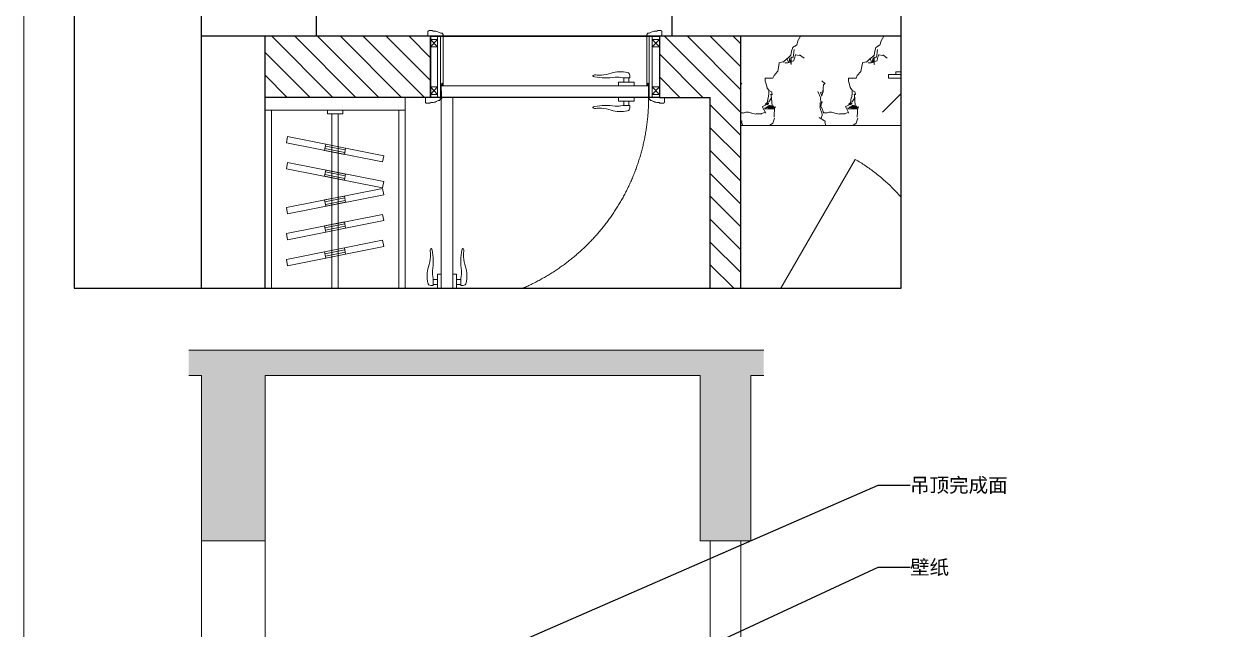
# Model space of a CAD drawing. Header units: millimetres. Extents: x 3162 to 221128, y -144913 to 11496.
# Drawn here: x 175299 to 179997, y -35165 to -32787 of the extents above; entities that cross this region are included whole.
import ezdxf
from ezdxf.xclip import XClip

# ---------------------------------------------------------------- set-up
doc = ezdxf.new("R2010")
doc.units = ezdxf.units.MM
doc.header["$LTSCALE"] = 10
doc.header["$XCLIPFRAME"] = 2
for name, pattern in [('ACAD_ISO03W100', [30, 12, -18]), ('DASH', [8.89, 6.35, -2.54]), ('DOTE', [61.468, 50.8, -5.08, 0.508, -5.08]), ('HIDDEN', [9.525, 6.35, -3.175])]:
    doc.linetypes.add(name, pattern=pattern)
for name, color, linetype, lineweight in [('Drawing【图框、表格】', 150, 'Continuous', 0), ('FC-Doorsill【门槛线】', 8, 'Continuous', 0), ('FC-Hatch【平面填充】', 250, 'Continuous', 0), ('FC-Refe【标注引线】', 2, 'Continuous', 0), ('FF-Door【门】', 51, 'Continuous', 0), ('FF-FIXT【洁具】', 31, 'Continuous', 0), ('FF-MT【门套】', 20, 'Continuous', 0), ('FF-Text【平面文字】', 2, 'Continuous', 0), ('FF-【活动成品家具】', 51, 'Continuous', 0), ('Hidden【虚线】', 136, 'DASH', 0), ('Wall【立面墙】', 252, 'Continuous', 0)]:
    doc.layers.add(name, color=color, linetype=linetype, lineweight=lineweight)
doc.layers.add('WALL_NEW【新建墙体】', color=4, linetype='Continuous')
doc.layers.add('WALL【墙体】', color=7, linetype='Continuous')
doc.styles.add('尺寸标注', font='ARCHS.SHX', dxfattribs={"width": 0.8})
doc.styles.add('文字', font='')
doc.styles.get('文字').set_extended_font_data('SimSun')
doc.dimstyles.new('海龙1：25', dxfattribs={"dimscale": 25, "dimtxt": 2.25, "dimasz": 1, "dimexe": 1.5, "dimexo": 1, "dimgap": 1, "dimtad": 1, "dimdec": 0, "dimrnd": 5, "dimdsep": 46, "dimtxsty": '尺寸标注', "dimblk": 'ARCHTICK', "dimblk1": 'ARCHTICK', "dimblk2": 'ARCHTICK', "dimcen": 1, "dimclrd": 44, "dimclre": 44, "dimclrt": 2, "dimadec": 0, "dimazin": 0, "dimtfac": 1, "dimtdec": 0, "dimtix": 1, "dimtmove": 2, "dimatfit": 3, "dimldrblk": 'hl_arrow2', "dimfxl": 5, "dimfxlon": 1, "dimarcsym": 0})

# ---------------------------------------------------------------- blocks, each defined once
blk = doc.blocks.new('花洒平面')
at = {"color": 8}
for p, q in [((0, 207.8), (0, 345.7)), ((-23.2, 198.2), (-122.7, 297.6)), ((23.2, 198.2), (122.7, 297.6)), ((100, 150), (-100, 150)), ((11, 121.4), (-11, 121.4)), ((10, 139.4), (-10, 139.4)), ((9.5, 133.4), (-9.5, 133.4)), ((7.6, 138.4), (-7.5, 138.4)), ((6, 119.4), (-6, 119.4)), ((-8.5, 12), (8.5, 12)), ((-6.5, 32), (6.5, 32))]:
    blk.add_line(p, q, dxfattribs=at)
blk.add_lwpolyline([(11, 131.4, 0.992115), (11, 133.4), (9.5, 133.4, 0.130917), (7.6, 138.4), (9.5, 138.4, 0.413995), (10, 139.4), (71.3, 139.4), (71.3, 150), (100, 150), (100, 165), (-100, 165), (-100, 150), (-71.3, 150), (-71.3, 139.4), (-10, 139.4, 0.413995), (-9.5, 138.4), (-7.5, 138.4, 0.130917), (-9.5, 133.4), (-11, 133.4, 0.992115), (-11, 131.4, 0.003958), (-11, 131.4, 0.080962), (-11, 121.4, 1), (-11, 119.4), (-6, 119.4), (-6, 32), (-6.5, 32, 0.414214), (-8.5, 30), (-8.5, 12), (-21, 12, 0.261972), (-31, 7), (-31, 0), (31, 0), (31, 7, 0.261972), (21, 12), (8.5, 12), (8.5, 30, 0.414214), (6.5, 32), (6, 32), (6, 119.4), (11, 119.4, 1), (11, 121.4, 0.080962), (11, 131.4)], format="xyb")
blk.add_lwpolyline([(8.5, 30, -0.375464), (2.6, 29, 0.238002), (-2.6, 29, -0.375464), (-8.5, 30)], format="xyb", dxfattribs=at)
for radius in [35, 30]:
    blk.add_circle((0, 210), radius, dxfattribs=at)
blk = doc.blocks.new('DOORBLK101')
blk.add_line((-0.5, 0), (0, 0.866))
at = {"color": 8, "linetype": 'HIDDEN', "ltscale": 10}
blk.add_arc((-0.5, 0), 1, 0, 60, dxfattribs=at)
blk = doc.blocks.new('门套线03')
at = {"ltscale": 100}
blk.add_lwpolyline([(60, 0), (60, 19.7, -0.339185), (56.6, 23.1), (42, 23.1, -0.360475), (38.5, 19.7), (29.2, 19.7, 0.137802), (14.5, 14.7, -0.16589), (3.4, 11.9), (3.4, 8.7), (0, 8.7), (0, 0)], format="xyb", close=True, dxfattribs=at)
blk = doc.blocks.new('HL_Door_Hinge')
at = {"color": 0, "linetype": 'DOTE', "ltscale": 0.04}
for p, q in [((-4, 3), (4, 3)), ((0, -1), (0, 7))]:
    blk.add_line(p, q, dxfattribs=at)
at = {"color": 0, "linetype": 'DASH', "ltscale": 5}
for p, q in [((-2, -26), (-2, 0.8)), ((-0.5, -26), (-0.5, 0)), ((0.5, -26), (0.5, 0)), ((2, -26), (2, 0.8)), ((-0.5, -26), (-2, -26)), ((0.5, -26), (2, -26))]:
    blk.add_line(p, q, dxfattribs=at)
for radius in [3, 2]:
    blk.add_circle((0, 3), radius, dxfattribs=at)
blk = doc.blocks.new('HL_Door_Seal')
at = {"color": 0}
for p, q in [((5, 0), (-5, 0)), ((-1, 6), (-0.5, 6.5)), ((-1, 6), (-0.5, 6)), ((-1, 5.5), (-0.5, 6)), ((-1, 5.5), (-0.5, 5.5)), ((-1, 5), (-0.5, 5.5)), ((-1, 4.5), (-0.5, 5)), ((-1, 5), (-0.5, 5)), ((-1, 4.5), (-0.5, 4.5)), ((-1, 4), (-0.5, 4.5)), ((-1, 4), (-0.5, 4)), ((-1, 3.5), (-0.5, 4)), ((-1, 3.5), (-0.5, 3.5)), ((-1, 3), (-0.5, 3.5)), ((-1, 3), (-0.5, 3)), ((-1, 2.5), (-0.5, 3)), ((-1, 2.5), (-0.5, 2.5)), ((-1, 2), (-0.5, 2.5)), ((-1, 2), (-0.5, 2)), ((-1, 1.5), (-0.5, 2)), ((-1, 1.5), (-0.5, 1.5)), ((-1, 1), (-0.5, 1.5)), ((-1, 1), (-0.5, 1)), ((-1, 0.5), (-0.5, 1)), ((-1, 0.5), (-0.5, 0.5)), ((-1, 0), (-0.5, 0.5)), ((-0.5, 6.5), (0.5, 6.5)), ((1, 6), (0.5, 6.5)), ((1, 6), (0.5, 6)), ((1, 5.5), (0.5, 6)), ((1, 5.5), (0.5, 5.5)), ((1, 5), (0.5, 5.5)), ((1, 5), (0.5, 5)), ((1, 4.5), (0.5, 5)), ((1, 4.5), (0.5, 4.5)), ((1, 4), (0.5, 4.5)), ((1, 4), (0.5, 4)), ((1, 3.5), (0.5, 4)), ((1, 3.5), (0.5, 3.5)), ((1, 3), (0.5, 3.5)), ((1, 3), (0.5, 3)), ((1, 2.5), (0.5, 3)), ((1, 2.5), (0.5, 2.5)), ((1, 2), (0.5, 2.5)), ((1, 2), (0.5, 2)), ((1, 1.5), (0.5, 2)), ((1, 1.5), (0.5, 1.5)), ((1, 1), (0.5, 1.5)), ((1, 1), (0.5, 1)), ((1, 0.5), (0.5, 1)), ((1, 0.5), (0.5, 0.5)), ((1, 0), (0.5, 0.5))]:
    blk.add_line(p, q, dxfattribs=at)
blk.add_lwpolyline([(-3.9, -1, 0.774597), (3.9, -1)], format="xyb", close=True, dxfattribs=at)
blk.add_arc((0, 0), 5, 180, 0.0005, dxfattribs=at)
blk = doc.blocks.new('门把手02')
at = {"color": 250}
for p, q in [((-30.4, 14.6), (-15.2, 14.6)), ((-30.4, 0), (-30.4, 14.6)), ((30.4, 0), (-30.4, 0)), ((-15.2, 14.6), (19.6, 14.6)), ((-15.2, 14.6), (19.6, 14.6)), ((-13.5, 32.2), (-13.5, 40.9)), ((12.9, 32.2), (-13.5, 32.2)), ((-9.4, 14.6), (-9.4, 32.2)), ((9.4, 14.6), (9.4, 32.2)), ((19.6, 14.6), (30.4, 14.6)), ((30.4, 14.6), (30.4, 0))]:
    blk.add_line(p, q, dxfattribs=at)
at = {"color": 250, "extrusion": (0, 0, -1)}
for centre, major_axis, start_param, end_param in [((-1.3, 40.9), (-8.59, 8.59), 5.497787, 6.813202), ((23.4, -64.1), (-0.1, 120), -0.233047, 0.306451), ((107.8, 189.2), (1.8, 147), 3.194781, 3.464277), ((12.9, 37.2), (3.58, 3.58), 2.124304, 2.356194), ((33.8, -51.4), (0, 86), -0.231441, 0.114669), ((79.3, 368.4), (-0.1, 336.3), 3.005111, 3.247916), ((105.2, 172), (-91.7, 91.7), 3.813778, 3.981187), ((122.5, 24), (-13.7, 13.7), 0.647464, 1.248663), ((124, 43.6), (5.92, 5.92), 1.238085, 2.228964), ((130.6, 40.4), (-0.729, 0.729), 1.325662, 2.819982)]:
    blk.add_ellipse(centre, major_axis=major_axis, ratio=1, start_param=start_param, end_param=end_param, dxfattribs=at)
blk = doc.blocks.new('hld_1_819.978_240_门把手02_门套线03_45_0_0_3_40_0_1_1')
at = {"layer": 'FC-Doorsill【门槛线】'}
for p, q in [((-0.5, 0.1333), (0.5, 0.1333)), ((-0.5, -0.1333), (0.5, -0.1333))]:
    blk.add_line(p, q, dxfattribs=at)
at = {"layer": 'FF-Door【门】'}
blk.add_lwpolyline([(-0.4528, 0.1333), (-0.4028, 0.1333), (-0.4028, 1.0389), (-0.4528, 1.0389)], close=True, dxfattribs=at)
at = {"layer": 'FF-Door【门】', "color": 250, "linetype": 'ACAD_ISO03W100', "ltscale": 0.104167}
blk.add_lwpolyline([(-0.4528, 0.1333), (0.4528, 0.1333), (0.4528, 0.0833), (-0.4528, 0.0833)], close=True, dxfattribs=at)
at = {"layer": 'FF-Door【门】', "color": 8, "linetype": 'HIDDEN', "ltscale": 60}
blk.add_arc((-0.4528, 0.1333), 0.9056, 0, 90, dxfattribs=at)
at = {"layer": 'FF-MT【门套】', "color": 250}
for p, q in [((-0.4689, 0.12), (-0.5, 0.0867)), ((-0.4689, 0.0867), (-0.5, 0.12)), ((0.4689, 0.12), (0.5, 0.0867)), ((0.4689, 0.0867), (0.5, 0.12)), ((-0.5, -0.0867), (-0.4689, -0.12)), ((-0.5, -0.12), (-0.4689, -0.0867)), ((0.5, -0.0867), (0.4689, -0.12)), ((0.5, -0.12), (0.4689, -0.0867))]:
    blk.add_line(p, q, dxfattribs=at)
for points in [[(-0.5, 0.1333), (-0.4689, 0.1333), (-0.4689, 0.12), (-0.5, 0.12)], [(-0.4689, 0.12), (-0.4689, 0.0867), (-0.5, 0.0867), (-0.5, 0.12)], [(-0.4689, 0.1333), (-0.4556, 0.1333), (-0.4556, -0.1333), (-0.4689, -0.1333)], [(0.4689, 0.1333), (0.4556, 0.1333), (0.4556, -0.1333), (0.4689, -0.1333)], [(0.5, 0.1333), (0.4689, 0.1333), (0.4689, 0.12), (0.5, 0.12)], [(0.4689, 0.12), (0.4689, 0.0867), (0.5, 0.0867), (0.5, 0.12)], [(-0.5, -0.0867), (-0.5, -0.12), (-0.4689, -0.12), (-0.4689, -0.0867)], [(0.5, -0.0867), (0.5, -0.12), (0.4689, -0.12), (0.4689, -0.0867)], [(-0.5, -0.1333), (-0.4689, -0.1333), (-0.4689, -0.12), (-0.5, -0.12)], [(0.5, -0.1333), (0.4689, -0.1333), (0.4689, -0.12), (0.5, -0.12)]]:
    blk.add_lwpolyline(points, close=True, dxfattribs=at)
at = {"layer": 'FF-MT【门套】'}
for points in [[(-0.5, 0.1333), (-0.4556, 0.1333), (-0.4556, 0.0778), (-0.4444, 0.0778), (-0.4444, -0.1333), (-0.5, -0.1333)], [(0.5, 0.1333), (0.4556, 0.1333), (0.4556, 0.0778), (0.4444, 0.0778), (0.4444, -0.1333), (0.5, -0.1333)]]:
    blk.add_lwpolyline(points, close=True, dxfattribs=at)
at = {"layer": 'FF-Door【门】', "color": 250, "yscale": 0.001111138856807, "zscale": 0.001111138856807}
for name, p, xscale, rotation in [('门把手02', (-0.4528, 0.9389), -0.001111138856807, 90.00000000000593), ('门把手02', (-0.4028, 0.9389), 0.001111138856807, 270.0000000000178), ('HL_Door_Seal', (-0.45, 0.0778), 0.001111138856807, 180.0000000000119), ('HL_Door_Seal', (0.45, 0.0778), -0.001111138856807, 180)]:
    blk.add_blockref(name, p, dxfattribs=dict(at, xscale=xscale, rotation=rotation))
at = {"layer": 'FF-Door【门】', "color": 250, "zscale": 0.001111138856807}
for name, p, xscale, yscale in [('门把手02', (0.3556, 0.1333), -0.001111138856807, 0.001111138856807), ('HL_Door_Hinge', (-0.4542, 0.1333), 0.001111138856807, 0.001111138856807), ('门把手02', (0.3556, 0.0833), -0.001111138856807, -0.001111138856807)]:
    blk.add_blockref(name, p, dxfattribs=dict(at, xscale=xscale, yscale=yscale))
at = {"layer": 'FF-MT【门套】', "zscale": 0.001111138856807}
for p, xscale, yscale in [((-0.4556, 0.1333), -0.001111138856807, 0.001111138856807), ((0.4556, 0.1333), 0.001111138856807, 0.001111138856807), ((-0.4444, -0.1333), -0.001111138856807, -0.001111138856807), ((0.4444, -0.1333), 0.001111138856807, -0.001111138856807)]:
    blk.add_blockref('门套线03', p, dxfattribs=dict(at, xscale=xscale, yscale=yscale))
blk = doc.blocks.new('*U486', base_point=(20441.2, -29895.8))
for points in [[(20491.2, -30445.8), (20441.2, -30445.8), (20441.2, -29895.8), (20491.2, -29895.8)], [(21206.2, -29895.8), (21256.2, -29895.8), (21256.2, -30445.8), (21206.2, -30445.8)]]:
    blk.add_lwpolyline(points, close=True)
for points in [[(20491.2, -29895.8), (21206.2, -29895.8)], [(20491.2, -30445.8), (21206.2, -30445.8)]]:
    blk.add_lwpolyline(points)
at = {"color": 0}
for points in [[(20491.2, -29920.8), (21206.2, -29920.8)], [(20491.2, -30420.8), (21206.2, -30420.8)]]:
    blk.add_lwpolyline(points, dxfattribs=at)
at = {"color": 0, "linetype": 'DASH', "ltscale": 24}
for points in [[(20619.7, -29979.5), (20694.8, -30357.1), (20670.3, -30362), (20595.1, -29984.4)], [(20721.5, -29979.5), (20796.6, -30357.1), (20772.1, -30362), (20697, -29984.4)], [(20823.4, -29979.5), (20898.5, -30357.1), (20874, -30362), (20798.9, -29984.4)], [(20900.8, -30357.1), (20975.9, -29979.5), (21000.4, -29984.4), (20925.3, -30362)], [(21002.6, -30357.1), (21077.8, -29979.5), (21102.3, -29984.4), (21027.2, -30362)], [(20649.4, -30129.1), (20665, -30207.6), (20640.5, -30212.4), (20624.9, -30134)], [(20642.1, -30130.6), (20657.7, -30209), (20647.9, -30211), (20632.3, -30132.5)], [(20751.3, -30129.1), (20766.9, -30207.6), (20742.4, -30212.4), (20726.8, -30134)], [(20743.9, -30130.6), (20759.5, -30209), (20749.7, -30211), (20734.1, -30132.5)], [(20853.2, -30129.1), (20868.8, -30207.6), (20844.3, -30212.4), (20828.6, -30134)], [(20845.8, -30130.6), (20861.4, -30209), (20851.6, -30211), (20836, -30132.5)], [(20930.5, -30207.6), (20946.1, -30129.1), (20970.6, -30134), (20955, -30212.4)], [(20937.9, -30209), (20953.5, -30130.6), (20963.3, -30132.5), (20947.7, -30211)], [(21032.4, -30207.6), (21048, -30129.1), (21072.5, -30134), (21056.9, -30212.4)], [(21039.8, -30209), (21055.4, -30130.6), (21065.2, -30132.5), (21049.6, -30211)]]:
    blk.add_lwpolyline(points, close=True, dxfattribs=at)
at = {"color": 0}
for points in [[(20506.2, -30200.8), (20491.2, -30200.8), (20491.2, -30140.8), (20506.2, -30140.8)], [(21191.2, -30140.8), (21206.2, -30140.8), (21206.2, -30200.8), (21191.2, -30200.8)], [(21191.2, -30140.8), (21206.2, -30140.8), (21206.2, -30200.8), (21191.2, -30200.8)]]:
    blk.add_lwpolyline(points, close=True, dxfattribs=at)
at = {"color": 0, "linetype": 'DASH', "ltscale": 24}
for points in [[(20506.2, -30158.3), (21191.2, -30158.3)], [(20506.2, -30183.3), (21191.2, -30183.3)]]:
    blk.add_lwpolyline(points, dxfattribs=at)
blk = doc.blocks.new('海龙_05140578')
at = {"layer": 'FF-FIXT【洁具】'}
h = blk.add_hatch(dxfattribs=at)
h.set_pattern_fill('AA大理石深SC800', color=8, scale=700, style=0, pattern_type=2)
h.set_pattern_definition([(177.769103, (2572982.35, -1703151.014), (-700.00002183, -2.69e-05), [40.03034, -8366.3405]), (28.1136392, (2572962.35, -1703113.616), (700.0000028, 327.23196765), [26.45461, -5529.00824]), (76.6298055, (2572962.35, -1703060.636), (-1.05e-05, 327.2319275), [14.41496, -3012.71901]), (106.992819, (2572965.68, -1703037.26), (6.7e-06, 327.2319222), [11.40566, -2383.78875]), (21.8355897, (2572962.35, -1703013.89), (699.99999517, 327.2319006), [25.13679, -5253.58526]), (17.3096175, (2572965.68, -1703007.66), (700.0000145, 327.231969), [10.47438, -2189.14444]), (162.690382, (2572942.35, -1703149.46), (-700.0000325, 327.231908), [20.94876, -2178.67006]), (125.490837, (2572922.35, -1703143.22), (-4.3e-05, 327.231901), [17.22434, -1188.48149]), (162.690382, (2572912.35, -1703129.2), (-700.0000325, 327.231908), [10.47438, -2189.14444]), (136.925518, (2572902.35, -1703126.08), (-2e-05, 327.23191), [22.8165, -935.47517]), (3.3442344, (2572859.018, -1703112.058), (700.000013, 4.667e-05), [26.71214, -5582.84048]), (10.5914065, (2572842.35, -1703115.174), (1400.000031, 327.2319727), [16.95554, -3543.70772]), (0, (2572832.35, -1703115.17), (700, 327.23194), [10, -689.99994]), (103.370194, (2572962.35, -1703113.616), (-5.48e-05, 327.2319113), [14.41489, -3012.71901]), (90, (2572959, -1703099.6), (700, -4e-14), [10.90773, -316.32419]), (90, (2572959, -1703088.7), (700, -4e-14), [10.90773, -316.32419]), (78.995121, (2572959.02, -1703077.776), (-2.72e-05, 327.2319559), [17.46185, -3649.52189]), (90, (2572962.35, -1703026.35), (700, -4e-14), [12.46598, -314.76592]), (6.6658365, (2572952.35, -1703009.21), (699.9999705, 1.27e-05), [13.42411, -2805.63262]), (160.679045, (2572952.35, -1703009.21), (-699.9999937, 327.231933), [14.12908, -2952.97835]), (47.485996, (2572669.02, -1703214.9), (700.0000005, 654.4639248), [14.79793, -3092.76646]), (6.1571803, (2572679.018, -1703203.995), (2800.00001973, 327.23192843), [43.58473, -9109.2134]), (31.9352432, (2572722.35, -1703199.32), (699.9999716, 327.2319319), [11.78345, -2462.74511]), (19.3209546, (2572732.35, -1703193.09), (699.999996, 327.2319281), [14.12908, -2952.97835]), (8.8568723, (2572745.68, -1703188.41), (699.9999635, 5.46e-05), [20.24134, -2105.10111]), (30.29957, (2572765.684, -1703185.295), (700.0000166, 327.2319738), [15.44284, -3227.55244]), (61.8626245, (2572779.02, -1703177.5), (-3.7e-05, 327.231936), [14.13664, -1470.21231]), (52.9473395, (2572785.684, -1703165.038), (700.00000455, 981.6958246), [33.192334, -6937.19747]), (51.263996, (2572805.684, -1703138.55), (699.999997, 981.6958529), [15.98128, -3340.08304]), (25.054876, (2572815.68, -1703126.08), (700, -3e-06), [36.79571, -735.91427]), (47.485996, (2572849.02, -1703110.5), (700.0000005, 654.4639248), [14.79793, -3092.76646]), (31.9352432, (2572859.02, -1703099.59), (699.9999716, 327.2319319), [11.78345, -2462.74511]), (56.6470201, (2572869.018, -1703093.36), (700.0000012, 981.6958188), [24.25143, -5068.55181]), (90, (2572882.35, -1703073.1), (700, -4e-14), [15.582476, -311.64945]), (47.485996, (2572882.35, -1703057.52), (700.0000005, 654.4639248), [29.59586, -3077.96853]), (47.485996, (2572902.35, -1703035.704), (700.0000005, 654.4639248), [14.79793, -3092.76646]), (19.3209546, (2572912.35, -1703024.796), (699.999996, 327.2319281), [14.12908, -2952.97835]), (56.2378233, (2572925.684, -1703020.12), (699.99996254, 981.69585345), [29.98968, -6267.84088]), (25.054876, (2572745.68, -1703194.64), (700, -3e-06), [14.71827, -757.99171]), (80.6556929, (2572742.35, -1703214.9), (2.62e-05, 327.2319152), [20.52967, -4290.69354]), (160.679045, (2572755.684, -1703219.58), (-699.9999937, 327.231933), [14.12908, -2952.97835]), (148.064756, (2572765.68, -1703225.81), (-699.999967, 327.2319416), [11.78345, -2462.74511]), (115.424913, (2572772.35, -1703239.834), (-700.000029, 1636.1597197), [15.52817, -3245.38277]), (103.370194, (2572775.684, -1703253.86), (-5.48e-05, 327.2319113), [14.41489, -3012.71901]), (144.961427, (2572782.35, -1703258.53), (-700.0000265, 654.4638884), [8.14233, -1701.74844]), (173.334163, (2572795.684, -1703260.09), (-699.9999705, 1.88e-05), [13.42411, -2805.63262]), (158.418473, (2572839.018, -1703277.232), (-4199.99999472, 1636.15974199), [46.60026, -9739.4493]), (78.995121, (2572752.35, -1703275.674), (-2.72e-05, 327.2319559), [17.46185, -3649.52189]), (4.4550498, (2572755.684, -1703258.533), (700.0000104, 4.37e-05), [20.0606, -4192.66778]), (154.945124, (2572775.68, -1703256.97), (-700, -9e-07), [7.35917, -765.35081]), (132.514004, (2572769.02, -1703253.86), (-699.9999993, 654.463926), [14.79793, -3092.76646]), (90, (2572759, -1703242.95), (700, -4e-14), [9.34949, -317.88246]), (142.076999, (2572759.02, -1703233.6), (-700.0000235, 654.463844), [12.67686, -2649.46857]), (125.490837, (2572749.02, -1703225.81), (-4.3e-05, 327.231901), [11.48294, -1194.22296]), (99.344307, (2572742.35, -1703216.46), (-2.57e-05, 327.2319152), [20.5296, -4290.69354]), (90, (2572739, -1703214.9), (700, -4e-14), [18.69897, -308.53291]), (136.925518, (2572739.02, -1703214.9), (-2e-05, 327.23191), [18.2532, -940.03847]), (70.3775316, (2572722.35, -1703211.79), (1.97e-05, 327.231914), [9.92593, -2074.51804]), (175.54495, (2572722.35, -1703211.786), (-700.0000158, -2.36e-05), [40.1212, -4172.60718]), (148.064756, (2573319.02, -1703288.14), (-699.999967, 327.2319416), [23.56697, -2450.96166]), (35.0385725, (2573279.02, -1703283.47), (700.000032, 654.463882), [8.14233, -1701.74844]), (6.6658365, (2573295.684, -1703283.465), (699.9999705, 1.27e-05), [13.42411, -2805.63262]), (162.690382, (2573285.68, -1703291.26), (-700.0000325, 327.231908), [10.47438, -2189.14444]), (64.5750864, (2573272.35, -1703319.305), (699.9999829, 1636.1597424), [31.05627, -3229.8546]), (0, (2573279.02, -1703283.47), (700, 327.23194), [16.666664, -683.33328]), (118.137375, (2573322.35, -1703294.37), (-2.2e-05, 327.231903), [7.06832, -1477.28063]), (157.435521, (2573352.35, -1703306.84), (-699.9999875, 327.23189523), [32.48693, -6789.76837]), (136.925518, (2573359.02, -1703313.07), (-2e-05, 327.23191), [9.1266, -949.16507]), (154.945124, (2573369.02, -1703317.75), (-700, -9e-07), [11.03872, -761.67126]), (49.4476465, (2573302.35, -1703289.7), (700.0000126, 981.6957893), [10.25416, -2143.11958]), (51.263996, (2573079.02, -1703021.68), (699.999997, 981.6958529), [15.98128, -3340.08304]), (136.925518, (2573079.02, -1703021.68), (-2e-05, 327.23191), [9.1266, -949.16507]), (176.655765, (2573072.35, -1703015.447), (-700.00001707, -1.59e-05), [26.71214, -5582.84048]), (106.992819, (2573045.68, -1703013.89), (6.7e-06, 327.2319222), [11.40566, -2383.78875]), (19.3209546, (2573029.02, -1703007.655), (699.999996, 327.2319281), [14.12908, -2952.97835]), (159.49524, (2573045.684, -1703013.89), (-700.0000066, 327.2319549), [17.79407, -3718.95475]), (180, (2573055.7, -1703013.9), (-700, 327.23194), [10, -689.99994]), (22.2465213, (2573019.018, -1703002.98), (700.0000198, 327.23192524), [28.8113, -6021.55701]), (6.6658365, (2573005.684, -1703004.54), (699.9999705, 1.27e-05), [13.42411, -2805.63262]), (52.1215557, (2573175.684, -1703266.324), (700.0000225, 981.6958277), [21.71596, -4538.63158]), (78.995121, (2573189.02, -1703249.184), (-2.72e-05, 327.2319559), [17.46185, -3649.52189]), (162.690382, (2573192.35, -1703232.04), (-700.0000325, 327.231908), [10.47438, -2189.14444]), (164.332014, (2573182.35, -1703228.926), (-1399.9999669, 327.2319563), [17.30988, -3617.75911]), (104.970339, (2573165.684, -1703224.25), (-3.98e-05, 327.2319457), [12.90394, -2696.92402]), (109.622468, (2573162.35, -1703211.79), (-1.74e-05, 327.231914), [9.92593, -2074.51804]), (90, (2573159, -1703202.44), (700, -4e-14), [12.46598, -314.76592]), (25.054876, (2573159.02, -1703205.55), (700, -3e-06), [14.71827, -757.99171]), (166.844039, (2573179.02, -1703210.23), (-699.999993, 327.2319035), [20.53905, -1417.1955]), (0, (2573169.02, -1703210.23), (700, 327.23194), [10, -689.99994]), (15.667986, (2573152.35, -1703214.9), (1399.9999669, 327.2319563), [17.30988, -3617.75911]), (180, (2573169.02, -1703214.9), (-700, 327.23194), [16.666664, -683.33328]), (180, (2573182.35, -1703214.9), (-700, 327.23194), [13.333334, -686.66661]), (61.8626245, (2573179.02, -1703221.14), (-3.7e-05, 327.231936), [7.06832, -1477.28063]), (162.690382, (2573189.02, -1703224.25), (-700.0000325, 327.231908), [10.47438, -2189.14444]), (173.334163, (2573202.35, -1703225.81), (-699.9999705, 1.88e-05), [13.42411, -2805.63262]), (171.143127, (2573212.35, -1703227.37), (-699.9999743, -6e-06), [10.12067, -2115.22178]), (13.15596, (2573022.35, -1703138.55), (699.999983, 327.2319595), [13.6927, -1424.04185]), (146.796701, (2573022.35, -1703138.55), (-1400.0000003, 981.6958516), [19.91878, -4163.01753]), (118.137375, (2573005.68, -1703127.64), (-2.2e-05, 327.231903), [14.13664, -1470.21231]), (90, (2572999, -1703127.64), (700, -4e-14), [12.46598, -314.76592]), (113.162745, (2572999.02, -1703127.64), (-3.44e-05, 327.2319177), [8.47434, -1771.13755]), (75.873987, (2572989.018, -1703146.34), (699.99999423, 2945.08749146), [27.31624, -5709.08807]), (90, (2572989, -1703146.34), (700, -4e-14), [18.69897, -308.53291]), (106.992819, (2572989.02, -1703127.64), (6.7e-06, 327.2319222), [11.40566, -2383.78875]), (90, (2572985.7, -1703154.1), (700, -4e-14), [37.397934, -289.83395]), (95.3136086, (2572985.684, -1703154.13), (-1.335e-05, 327.2319124), [35.99435, -7522.8223]), (83.5762835, (2572979.018, -1703147.898), (3.255e-05, 327.23196893), [29.79375, -6226.89452]), (90, (2572979, -1703147.9), (700, -4e-14), [9.34949, -317.88246]), (76.6298055, (2572979.02, -1703138.55), (-1.05e-05, 327.2319275), [14.41496, -3012.71901]), (103.370194, (2572982.35, -1703124.524), (-5.48e-05, 327.2319113), [14.41489, -3012.71901]), (90, (2572979, -1703137), (700, -4e-14), [26.490205, -300.7417]), (133.553349, (2573282.35, -1703272.56), (-700.0000129, 654.4639115), [19.35087, -4044.33463]), (169.408593, (2573299.02, -1703275.674), (-1400.000041, 327.2319161), [16.95554, -3543.70772]), (6.6658365, (2573272.35, -1703280.35), (699.9999705, 1.27e-05), [13.42411, -2805.63262]), (66.837255, (2573272.35, -1703280.35), (-2.94e-05, 327.231945), [8.47434, -1771.13755]), (148.064756, (2573275.68, -1703260.09), (-699.999967, 327.2319416), [35.35042, -2439.17821]), (164.332014, (2573245.684, -1703241.39), (-1399.9999669, 327.2319563), [17.30988, -3617.75911]), (122.690182, (2573229.02, -1703236.72), (-699.9999866, 981.6958593), [18.51521, -3869.68155]), (160.679045, (2573219.02, -1703221.135), (-699.9999937, 327.231933), [14.12908, -2952.97835]), (169.408593, (2573205.684, -1703216.46), (-1400.000041, 327.2319161), [16.95554, -3543.70772]), (133.553349, (2573189.02, -1703213.344), (-700.0000129, 654.4639115), [19.35087, -4044.33463]), (130.552353, (2573175.68, -1703199.32), (-700.000004, 981.6957954), [20.50832, -2132.86542]), (102.074477, (2573162.35, -1703183.74), (-2.5e-05, 327.2319044), [15.93501, -3330.41737]), (169.408593, (2573159.02, -1703168.155), (-1400.000041, 327.2319161), [33.91108, -3526.75218]), (139.920946, (2573125.684, -1703161.92), (-700.0000024, 654.46388085), [21.78204, -4552.44356]), (154.945124, (2573109.02, -1703147.9), (-700, -9e-07), [11.03872, -761.67126]), (90, (2573099, -1703143.2), (700, -4e-14), [29.606696, -297.62523]), (0, (2573085.7, -1703113.6), (700, 327.23194), [13.333334, -686.66661]), (14.9560981, (2573062.35, -1703119.85), (1399.9999853, 327.2319453), [24.15147, -5047.66192]), (31.9352432, (2573052.35, -1703126.08), (699.9999716, 327.2319319), [11.78345, -2462.74511]), (61.8626245, (2573045.68, -1703138.55), (-3.7e-05, 327.231936), [14.13664, -1470.21231]), (17.3096175, (2573035.68, -1703141.66), (700.0000145, 327.231969), [10.47438, -2189.14444]), (118.137375, (2573035.68, -1703141.66), (-2.2e-05, 327.231903), [7.06832, -1477.28063]), (4.4550498, (2572992.35, -1703138.55), (700.0000104, 4.37e-05), [40.1212, -4172.60718]), (51.263996, (2572982.35, -1703151.014), (699.999997, 981.6958529), [15.98128, -3340.08304]), (0, (2573035.7, -1703127.64), (700, 327.23194), [16.666664, -683.33328]), (166.844039, (2573035.68, -1703127.64), (-699.999993, 327.2319035), [13.6927, -1424.04185]), (171.143127, (2573022.35, -1703124.52), (-699.9999743, -6e-06), [20.24134, -2105.10111]), (142.076999, (2573002.35, -1703121.41), (-700.0000235, 654.463844), [12.67686, -2649.46857]), (118.137375, (2572992.35, -1703113.62), (-2.2e-05, 327.231903), [14.13664, -1470.21231]), (90, (2572965.7, -1703046.6), (700, -4e-14), [9.34949, -317.88246]), (171.143127, (2572995.68, -1703006.1), (-699.9999743, -6e-06), [10.12067, -2115.22178]), (154.945124, (2573005.68, -1703010.77), (-700, -9e-07), [11.03872, -761.67126]), (125.490837, (2573005.68, -1703010.77), (-4.3e-05, 327.231901), [11.48294, -1194.22296]), (0, (2572985.7, -1703001.42), (700, 327.23194), [13.333334, -686.66661]), (17.3096175, (2572975.68, -1703004.54), (700.0000145, 327.231969), [10.47438, -2189.14444])])
h.paths.add_polyline_path([(3375, 5), (3025, 5), (3025, -1275), (3375, -1275)])
h.paths.add_polyline_path([(3345, -683.5), (3351.2, -680.8, -0.264865), (3346.2, -678, -0.35076)], flags=16)
h.paths.add_polyline_path([(3135, -675, 1), (3195, -675, 1)], flags=0)
h.paths.add_polyline_path([(3200, -675, -1), (3130, -675, -1)], flags=16)
at = {"layer": 'WALL_NEW【新建墙体】'}
h = blk.add_hatch(dxfattribs=at)
h.set_pattern_fill('ANSI31', color=8, scale=20, style=0)
h.set_pattern_definition([(45, (-3175, 1275), (-44.9013, 44.9013), [])])
h.paths.add_polyline_path([(-3095, 1875), (-3175, 1875), (-3175, 1275), (-3095, 1275)])
h.paths.add_polyline_path([(-3095, -1275), (-3175, -1275), (-3175, -1875), (-3095, -1875)])
h.paths.add_polyline_path([(1355, 125), (1175, 125), (1175, -335), (1295, -335), (1295, 5), (1355, 5)])
h.paths.add_polyline_path([(1295, 1875), (1175, 1875), (1175, 1275), (1295, 1275)])
h.paths.add_polyline_path([(1295, -1575), (1175, -1575), (1175, -1875), (1295, -1875)])
h.paths.add_polyline_path([(3375, 325), (3135, 325), (3135, 125), (2157.1, 125), (2157.1, 5), (3375, 5)])
h.paths.add_polyline_path([(2320, 1875), (2200, 1875), (2200, 1275), (2320, 1275)])
h = blk.add_hatch(dxfattribs=at)
h.set_pattern_fill('ANSI31', color=8, scale=20, style=0)
h.set_pattern_definition([(45, (3135, 1225.02), (-44.901, 44.901), [])])
h.paths.add_polyline_path([(3375, 1875), (3225, 1875), (3135, 1875), (3135, 1225), (3375, 1225)])
at = {"layer": 'FF-FIXT【洁具】'}
blk.add_lwpolyline([(3025, -1275), (3375, -1275), (3375, 5), (3025, 5)], close=True, dxfattribs=at)
at = {"layer": 'WALL_NEW【新建墙体】'}
for p, q in [((3225, 1875), (3375, 1875)), ((3375, 5), (3375, 1875)), ((2157.1, 125), (3135, 125)), ((2157.1, 5), (3375, 5))]:
    blk.add_line(p, q, dxfattribs=at)
for points in [[(3375, 1225), (3135, 1225), (3135, 1875)], [(3375, 325), (3135, 325), (3135, 125)]]:
    blk.add_lwpolyline(points, dxfattribs=at)
blk.add_lwpolyline([(3135, 1225), (3375, 1225), (3375, 325), (3135, 325)], close=True, dxfattribs=at)
at = {"layer": 'WALL【墙体】'}
for p, q in [((-3625, 2125), (3375, 2125)), ((3375, 1875), (3375, 2125)), ((-3375, 1875), (3375, 1875)), ((3375, -1875), (3375, 275)), ((3375, 275), (3625, 275))]:
    blk.add_line(p, q, dxfattribs=at)
blk.add_lwpolyline([(3375, 2125), (3625, 2125), (3625, 1675), (3375, 1675)], close=True, dxfattribs=at)
at = {"xscale": -899.9775265476128, "yscale": 899.9775265476128, "zscale": 899.9775265476128, "rotation": 90.0000000000127}
blk.add_blockref('hld_1_819.978_240_门把手02_门套线03_45_0_0_3_40_0_1_1', (3255, 775), dxfattribs=at)
at = {"layer": 'FF-FIXT【洁具】', "xscale": 700, "yscale": 700, "zscale": 700, "rotation": 269.9999999999997}
blk.add_blockref('DOORBLK101', (2285, -445), dxfattribs=at)
at = {"layer": 'FF-FIXT【洁具】', "rotation": 90}
blk.add_blockref('花洒平面', (3375, -675), dxfattribs=at)
at = {"layer": 'FF-【活动成品家具】', "color": 8}
blk.add_blockref('*U486', (2320, 1875), dxfattribs=at)
blk = doc.blocks.new('_ArchTick')
at = {"color": 2, "linetype": 'ByBlock', "const_width": 0.15}
blk.add_lwpolyline([(-0.5, -0.5), (0.5, 0.5)], dxfattribs=at)
blk = doc.blocks.new('hl_arrow2')
at = {"color": 2}
blk.add_line((-0.22, 0), (-1, 0), dxfattribs=at)
blk.add_lwpolyline([(-0.22, 0), (-0.86, -0.69), (-0.65, -0.86), (0, 0), (-0.65, 0.86), (-0.86, 0.69)], close=True, dxfattribs=at)
for points in [[(-0.86, 0.69), (-0.65, 0.86), (-0.22, 0), (0, 0)], [(-0.86, -0.69), (-0.65, -0.86), (-0.22, 0), (0, 0)]]:
    blk.add_solid(points, dxfattribs=at)

msp = doc.modelspace()

# ---------------------------------------------------------------- hatches: boundary and pattern name
at = {"layer": 'FC-Hatch【平面填充】'}
h = msp.add_hatch(dxfattribs=at)
h.set_pattern_fill('钢筋混凝土', color=256, scale=50, angle=180, style=0, pattern_type=2)
h.set_pattern_definition([(225, (109957.39, -366.584), (35.35534, -35.35534), []), (230, (109957.39, -366.584), (-71.72602, 6.27522), [7.5, -82.5]), (175, (109957.39, -366.584), (13.87511, -75.21923), [6, -66]), (280.4514, (109951.41, -366.06), (-57.85092, -68.94393), [6.374, -70.1142]), (226.1842, (109957.39, -386.58), (-106.72409, 16.55189), [11.25, -123.75]), (276.6356, (109948.5, -385.2), (-93.46626, -97.41178), [9.56105, -105.1713]), (171.1842, (109957.39, -386.58), (-93.46618, -97.41189), [9, -99]), (201, (109947.39, -381.584), (-59.690703, 40.261893), [7.5, -82.5]), (146, (109947.39, -381.584), (-24.33156, -72.515006), [6, -66]), (251.4514, (109942.416, -378.23), (-84.022234, -32.25304), [6.374, -70.1142]), (217.5, (109957.39, -366.584), (-1.2159855, -33.289385), [0.5, -65.2, 0.5, -67, 0.5, -66.25]), (187.5, (109957.39, -366.584), (-26.306954, -39.441171), [0.5, -38.2, 0.5, -63.7, 0.5, -25.25]), (147.5, (109979.69, -366.584), (-53.382244, 2.255487), [0.5, -25, 0.5, -78, 0.5, -103.5]), (137.5, (109989.69, -366.584), (-58.318617, -10.010498), [0.5, -32.5, 0.5, -51.8, 0.5, -73.5])])
h.paths.add_polyline_path([(175947.1, -34068.5), (178207, -34068.5), (178207, -34168.5), (178157, -34168.5), (178157, -34818.5), (177957, -34818.5), (177957, -34168.5), (176247.1, -34168.5), (176247.1, -34818.5), (175997.1, -34818.5), (175997.1, -34168.5), (175947.1, -34168.5)])

# ---------------------------------------------------------------- linework, layer by layer
at = {"layer": 'Drawing【图框、表格】'}
msp.add_line((175298.9, -48933.7), (175298.9, -27976.7), dxfattribs=at)
at = {"layer": 'Hidden【虚线】'}
msp.add_lwpolyline([(178747, -33825.9), (178747, -32325.9), (175497.1, -32325.9), (175497.1, -33825.9)], close=True, dxfattribs=at)
at = {"layer": 'Wall【立面墙】'}
msp.add_line((178207, -34068.5), (175947.1, -34068.5), dxfattribs=at)
msp.add_lwpolyline([(178207, -34168.5), (178157, -34168.5), (178157, -34818.5), (177957, -34818.5), (177957, -34168.5), (176247.1, -34168.5), (176247.1, -34818.5), (175997.1, -34818.5), (175997.1, -34168.5), (175947.1, -34168.5)], dxfattribs=at)
for points in [[(176247.1, -37668.5), (176247.1, -34818.5), (175997.1, -34818.5), (175997.1, -37668.5)], [(177997, -37668.5), (177997, -34818.5), (178117, -34818.5), (178117, -37668.5)]]:
    msp.add_lwpolyline(points, close=True, dxfattribs=at)

# ---------------------------------------------------------------- block references
at = {"layer": 'WALL_NEW【新建墙体】'}
ref = msp.add_blockref('海龙_05140578', (178122.1, -36210.9), dxfattribs=dict(at, rotation=89.99999999999999))
XClip(ref).set_block_clipping_path([(2385.0000058371, -624.9550844621), (3885.0000058371, 2625.0000155379)])

# ---------------------------------------------------------------- texts
at = {"layer": 'FF-Text【平面文字】', "char_height": 56.25, "attachment_point": 1, "style": '文字'}
for s, insert in [('吊顶完成面', (178782.2, -34571)), ('壁纸', (178782.2, -34893.8))]:
    msp.add_mtext(s, dxfattribs=dict(at, insert=insert))

# ---------------------------------------------------------------- leaders
at = {"layer": 'FC-Refe【标注引线】'}
for points in [[(177170.5, -35247.9), (178657.2, -34599.1), (178782.2, -34599.1)], [(176823.4, -35770.2), (178657.2, -34921.9), (178782.2, -34921.9)]]:
    msp.add_leader(points, dimstyle='海龙1：25', override={"dimscale": 25, "dimldrblk": 'hl_arrow2'}, dxfattribs=at)

doc.saveas('drawing.dxf')
